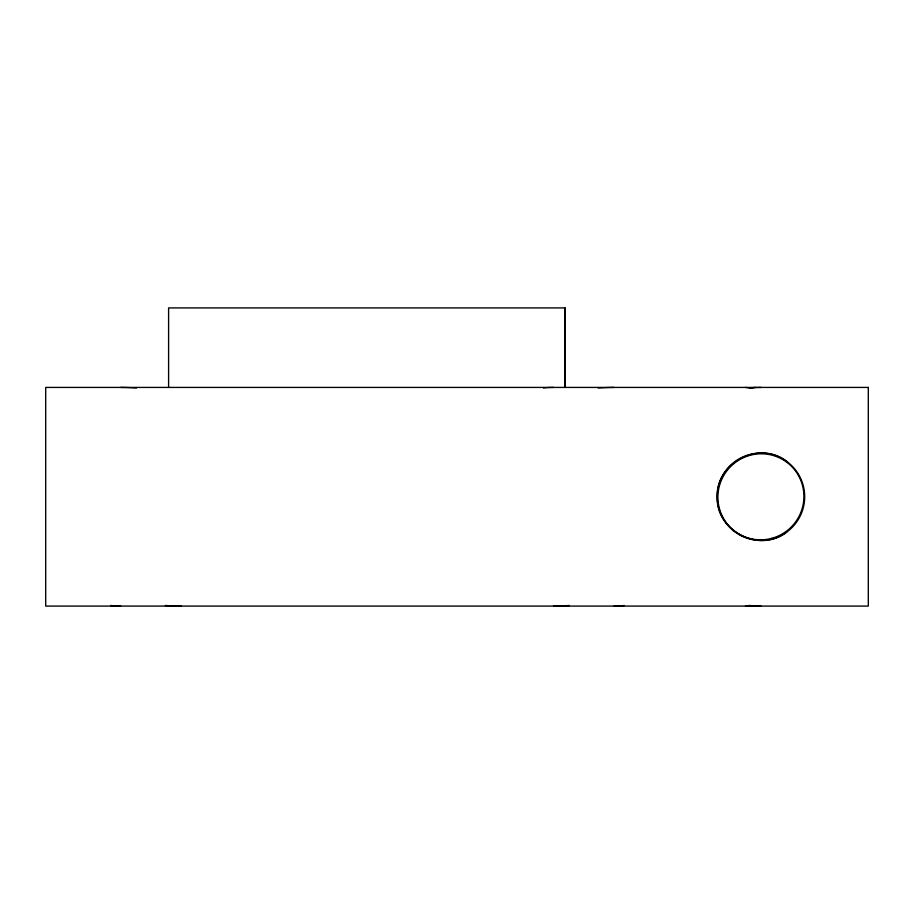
<?xml version="1.0" encoding="UTF-8"?>
<svg xmlns="http://www.w3.org/2000/svg" width="914" height="914" viewBox="0 0 914 914"><rect width="100%" height="100%" fill="white"/><g stroke="black" fill="none" stroke-linecap="round" stroke-linejoin="round"><path stroke-width="1.37" d="M786.668 532.131C759.797 553.53 715.719 531.068 717.227 496.759C715.719 462.45 759.797 439.988 786.668 461.376M745.458 606.085L749.526 605.491L755.17 606.085M745.458 387.422L749.526 388.027L755.17 387.422M565.058 307.915L565.058 387.422L565.092 307.915L168.599 307.915L168.599 387.422M760.962 606.085A109.326 109.326 0 0 1 750.794 605.616M749.526 388.027A109.326 109.326 0 0 1 760.962 387.422M598.236 388.016A43.232 4.284 -5.7 0 1 614.094 387.433M624.171 605.479A43.232 4.284 5.7 0 1 614.094 606.062M543.487 388.016A43.232 4.284 5.7 0 1 553.564 387.433M569.433 605.479A43.232 4.284 -5.7 0 1 553.564 606.062M120.648 387.433A43.232 4.284 5.7 0 1 136.506 388.016M120.648 606.062A43.232 4.284 -5.7 0 1 110.571 605.479M181.178 606.062A43.232 4.284 5.7 0 1 165.308 605.479M868.3 387.422L45.7 387.422L45.7 606.085L868.3 606.085L868.3 387.422M733.439 530.737A43.735 43.735 0 0 0 804.149 503.603A43.735 43.735 0 0 0 745.287 455.926A43.735 43.735 0 0 0 733.439 530.737M771.839 538.312A43.209 42.809 -45 0 0 791.455 466.254A43.209 42.809 -45 0 0 719.409 485.871A43.209 42.809 -45 0 0 771.839 538.312"/></g></svg>
